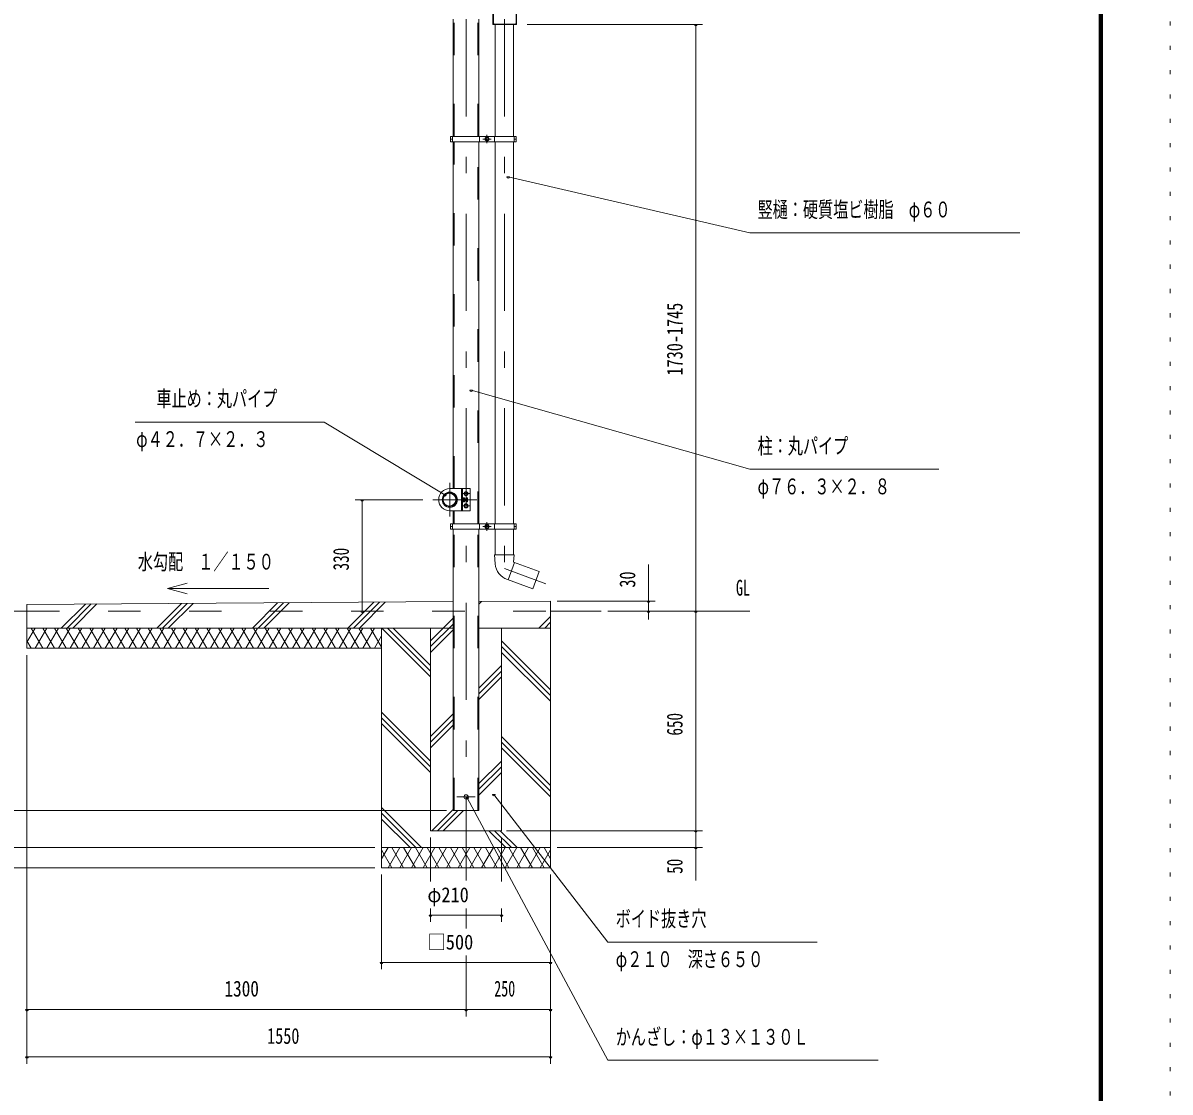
# Model space of a CAD drawing. Units: millimetres, scale not verified, with parts at other scales. Extents: x -23246 to 23254, y -10500 to 10500.
# Drawn here: x 14762 to 23254, y -2465 to 5449 of the extents above; entities that cross this region are included whole.
import ezdxf
from ezdxf.enums import TextEntityAlignment as Align

# ---------------------------------------------------------------- set-up
doc = ezdxf.new("R2010")
doc.units = ezdxf.units.MM
doc.header["$LTSCALE"] = 60
for name, pattern in [('USER2', [10, 4, -6]), ('USER3', [24, 12, -5, 2, -5]), ('USER4', [3, 0.5, -2.5])]:
    doc.linetypes.add(name, pattern=pattern)
for name, color, linetype, lineweight in [('0-6_2-03BODL', 7, 'Continuous', 18), ('0-7_2-13HIDDEN', 3, 'USER2', 18), ('0-8_2-23CENTER', 3, 'USER3', 18), ('0-9_2-43THIN', 4, 'Continuous', 18), ('0-A_2-53DIM', 3, 'Continuous', 18), ('0-B_2-63HATCH', 2, 'Continuous', 18), ('0-C_F-F4PAPAER', 5, 'Continuous', 18), ('0-D_F-E_J_ADD', 5, 'USER4', 18)]:
    doc.layers.add(name, color=color, linetype=linetype, lineweight=lineweight)
doc.styles.add('ＭＳ ゴシック', font='')
doc.styles.get('ＭＳ ゴシック').set_extended_font_data('MS Gothic')

msp = doc.modelspace()

# ---------------------------------------------------------------- linework, layer by layer
at = {"layer": '0-6_2-03BODL'}
for p, q in [((17946.96, 5477.35), (17946.96, 4609.93)), ((18137.71, 4609.93), (18137.71, 5477.35)), ((18257.1, 4609.93), (18257.1, 5437.25)), ((18394.6, 5437.25), (18394.6, 4609.93)), ((17927.71, 4589.93), (17942.96, 4589.93)), ((17942.96, 4609.93), (17942.96, 4569.93)), ((18141.71, 4569.93), (18141.71, 4609.93)), ((18253.1, 4569.93), (18253.1, 4609.93)), ((18398.6, 4609.93), (18398.6, 4569.93)), ((18398.6, 4589.93), (18413.85, 4589.93)), ((17946.96, 4569.93), (17946.96, 2002.43)), ((18137.71, 1741.42), (18137.71, 4569.93)), ((18257.1, 1741.42), (18257.1, 4569.93)), ((18394.6, 4569.93), (18394.6, 1741.42)), ((18017.34, 1837.43), (18017.34, 2002.43)), ((17975.34, 1927.43), (17978.09, 1927.43)), ((17978.09, 1912.43), (17975.34, 1912.43)), ((18017.34, 1934.37), (18028.57, 1934.37)), ((18028.57, 1927.15), (18017.34, 1927.15)), ((18017.34, 1912.71), (18028.57, 1912.71)), ((18042.33, 1927.43), (18029.83, 1927.43)), ((18029.83, 1912.43), (18042.33, 1912.43)), ((18051.07, 1927.15), (18042.33, 1927.15)), ((18042.33, 1912.71), (18051.07, 1912.71)), ((17946.96, 1837.43), (17946.96, 1741.42)), ((17942.96, 1721.42), (17927.71, 1721.42)), ((17942.96, 1741.42), (17942.96, 1701.42)), ((17946.96, 1701.42), (17946.96, -380.07)), ((18141.71, 1701.42), (18141.71, 1741.42)), ((18253.1, 1701.42), (18253.1, 1741.42)), ((18257.1, 1512.77), (18257.1, 1701.42)), ((18394.6, 1701.42), (18394.6, 1512.77)), ((18398.6, 1741.42), (18398.6, 1701.42)), ((18413.85, 1721.42), (18398.6, 1721.42)), ((18402.1, 1455.04), (18355.07, 1325.83)), ((18348.16, 1328.35), (18537.6, 1259.4)), ((17946.96, 1165.28), (14792.33, 1144.93)), ((14792.33, 1094.93), (14417.33, 1094.93)), ((18667.33, 1094.93), (19042.33, 1094.93)), ((17946.96, 969.93), (14792.33, 969.93)), ((17779.83, -530.07), (17779.83, 969.93)), ((18137.71, 969.93), (18667.33, 969.93)), ((17417.33, -655.07), (18667.33, -655.07))]:
    msp.add_line(p, q, dxfattribs=at)
for points in [[(18244.83, 5549.75), (18241.83, 5549.75), (18241.83, 5437.25), (18416.83, 5437.25), (18416.83, 5549.75), (18413.83, 5549.75), (18413.83, 5445.25), (18408.83, 5440.25), (18249.83, 5440.25), (18244.83, 5445.25)], [(17927.71, 4569.93), (17927.71, 4609.93), (18413.85, 4609.93), (18413.85, 4569.93)], [(18184.91, 4582.71), (18197.41, 4575.49), (18209.9, 4582.71), (18209.9, 4597.15), (18197.41, 4604.36), (18184.91, 4597.15)], [(18029.83, 1972.15), (18029.83, 1957.71), (18042.34, 1950.5), (18054.83, 1957.71), (18054.83, 1972.15), (18042.33, 1979.36)], [(17975.34, 1912.43), (17975.34, 1927.43), (17972.84, 1924.93), (17972.84, 1914.93)], [(18029.83, 1882.15), (18029.83, 1867.71), (18042.34, 1860.5), (18054.83, 1867.71), (18054.83, 1882.15), (18042.33, 1889.36)], [(18052.33, 1907.68), (18051.07, 1905.5), (18042.33, 1905.5), (18042.33, 1934.37), (18051.07, 1934.37), (18052.33, 1932.18)], [(18413.85, 1701.42), (17927.71, 1701.42), (17927.71, 1741.42), (18413.85, 1741.42)], [(18209.9, 1728.64), (18209.9, 1714.21), (18197.41, 1706.99), (18184.91, 1714.21), (18184.91, 1728.64), (18197.41, 1735.86)]]:
    msp.add_lwpolyline(points, close=True, dxfattribs=at)
for points in [[(17922.34, 2002.43), (18072.33, 2002.43), (18072.33, 1837.43), (17922.34, 1837.43)], [(18028.57, 1934.37), (18029.83, 1932.18), (18029.83, 1907.68), (18028.57, 1905.5), (18017.34, 1905.5)], [(17946.96, -380.07), (18137.71, -380.07), (18137.71, 1701.42)], [(18537.6, 1259.4), (18584.62, 1388.61), (18394.6, 1457.77), (18399.6, 1512.77), (18252.1, 1512.77), (18258.26, 1445.1)], [(14792.33, 1144.93), (14792.33, 819.93), (17417.33, 819.93)], [(17417.33, 969.93), (17417.33, -805.07), (18667.33, -805.07), (18667.33, 1169.93), (18137.71, 1166.51)], [(18304.83, 969.93), (18304.83, -530.07), (17779.83, -530.07)]]:
    msp.add_lwpolyline(points, dxfattribs=at)
for centre, radius in [((18197.41, 4589.93), 15.62), ((18197.41, 4589.93), 12.25), ((17919.46, 1919.93), 53.38), ((17922.34, 1919.93), 56.25), ((17919.46, 1919.93), 47.62), ((18042.33, 1964.93), 15.62), ((18042.33, 1964.93), 12.25), ((18042.33, 1874.93), 15.62), ((18042.33, 1874.93), 12.25), ((18197.41, 1721.42), 15.62), ((18197.41, 1721.42), 12.25), ((18042.33, -280.07), 16.25)]:
    msp.add_circle(centre, radius, dxfattribs=at)
for centre, radius, start, end in [((17922.34, 1919.93), 82.5, 90, 270), ((18024.04, 1930.76), 5.79, 321.46857, 360), ((18008.56, 1919.93), 21.27, 340.17088, 19.83133), ((18024.04, 1909.1), 5.79, 0, 38.54623), ((18046.54, 1930.76), 5.79, 321.45377, 0), ((18031.06, 1919.93), 21.27, 340.16867, 19.82912), ((18046.54, 1909.1), 5.79, 0, 38.53143), ((18395.19, 1457.55), 137.5, 185.19513, 249.99989)]:
    msp.add_arc(centre, radius, start, end, dxfattribs=at)
at = {"layer": '0-7_2-13HIDDEN'}
for p, q in [((17953.96, 4609.93), (17953.96, 5477.35)), ((18130.71, 4609.93), (18130.71, 5477.35)), ((17953.96, 2002.43), (17953.96, 4569.93)), ((18130.71, 1741.42), (18130.71, 4569.93)), ((18009.33, 2002.43), (18009.33, 1837.43)), ((17953.96, 1741.42), (17953.96, 1837.43)), ((17953.96, -380.07), (17953.96, 1701.42)), ((18130.71, -380.07), (18130.71, 1701.42)), ((14792.33, 1094.93), (18667.33, 1094.93))]:
    msp.add_line(p, q, dxfattribs=at)
at = {"layer": '0-8_2-23CENTER'}
for p, q in [((18042.33, 5477.35), (18042.33, -899.96)), ((18166.16, 4589.93), (18228.66, 4589.93)), ((18197.41, 4621.18), (18197.41, 4558.68)), ((17922.34, 1794.93), (17922.34, 2044.93)), ((18073.59, 1964.93), (18011.08, 1964.93)), ((18122.34, 1919.93), (17797.34, 1919.93)), ((18011.08, 1874.93), (18075.22, 1874.93)), ((18228.66, 1721.42), (18166.16, 1721.42)), ((18197.41, 1690.18), (18197.41, 1752.67)), ((18110.34, -280.07), (17974.33, -280.07))]:
    msp.add_line(p, q, dxfattribs=at)
msp.add_lwpolyline([(18325.85, 5477.35), (18325.85, 1409.63), (18632.71, 1297.94)], dxfattribs=at)
at = {"layer": '0-9_2-43THIN'}
for p, q in [((17973.34, 1925.43), (17978.32, 1925.43)), ((17978.32, 1914.43), (17973.34, 1914.43)), ((18042.33, 1925.43), (18029.83, 1925.43)), ((18029.83, 1914.43), (18042.33, 1914.43))]:
    msp.add_line(p, q, dxfattribs=at)
at = {"layer": '0-A_2-53DIM'}
for p, q in [((19792.33, 5437.25), (18494.82, 5437.25)), ((19752.33, 5437.25), (19732.33, 5437.25)), ((19742.33, -900.07), (19742.33, 5437.25)), ((18363.94, 4310.98), (18343.94, 4310.98)), ((18091.02, 2730.46), (18071.02, 2730.46)), ((20142.33, 2144.93), (18081.02, 2730.46)), ((21542.34, 2144.93), (20142.33, 2144.93)), ((17895.42, 1956.41), (17875.42, 1956.41)), ((17722.33, 1919.93), (17222.34, 1919.93)), ((17282.33, 1919.93), (17262.33, 1919.93)), ((17272.33, 1919.93), (17272.33, 1094.93)), ((19392.33, 1032.16), (19392.33, 1439.93)), ((15977.99, 1301.46), (15833.1, 1262.63)), ((18717.33, 1169.93), (19442.33, 1169.93)), ((19402.33, 1169.93), (19382.33, 1169.93)), ((17282.33, 1094.93), (17262.33, 1094.93)), ((19092.33, 1094.93), (20142.33, 1094.93)), ((19402.33, 1094.93), (19382.33, 1094.93)), ((19752.33, 1094.93), (19732.33, 1094.93)), ((14792.33, 769.93), (14792.33, -2255.07)), ((18059.88, -287.37), (18039.88, -287.37)), ((19092.34, -2230.07), (18049.88, -287.37)), ((18257.99, -261.65), (18237.99, -261.65)), ((17896.96, -380.07), (13317.33, -380.07)), ((17779.83, -907.39), (17779.83, -580.07)), ((18304.83, -580.07), (18304.83, -907.39)), ((19792.33, -530.07), (18342.34, -530.07)), ((19752.33, -530.07), (19732.33, -530.07)), ((12967.33, -655.07), (17367.33, -655.07)), ((18717.34, -655.07), (19792.33, -655.07)), ((19752.33, -655.07), (19732.33, -655.07)), ((12967.33, -805.07), (17367.33, -805.07)), ((17417.33, -855.07), (17417.33, -1555.07)), ((18667.33, -2255.07), (18667.33, -855.07)), ((17789.83, -1155.07), (17769.83, -1155.07)), ((17779.83, -1105.07), (17779.83, -1205.07)), ((18304.83, -1155.07), (17779.83, -1155.07)), ((18042.33, -1105.07), (18042.33, -1255.36)), ((18314.83, -1155.07), (18294.83, -1155.07)), ((18304.83, -1105.07), (18304.83, -1205.07)), ((17427.33, -1505.07), (17407.33, -1505.07)), ((17417.33, -1505.07), (18667.33, -1505.07)), ((18042.33, -1455.07), (18042.33, -1905.07)), ((18677.33, -1505.07), (18657.33, -1505.07)), ((14802.33, -1855.07), (14782.33, -1855.07)), ((18667.33, -1855.07), (14792.33, -1855.07)), ((18052.33, -1855.07), (18032.33, -1855.07)), ((18677.33, -1855.07), (18657.33, -1855.07)), ((14802.33, -2205.07), (14782.33, -2205.07)), ((14792.33, -2205.07), (18667.33, -2205.07)), ((18677.33, -2205.07), (18657.33, -2205.07)), ((21092.34, -2230.07), (19092.34, -2230.07))]:
    msp.add_line(p, q, dxfattribs=at)
for points in [[(18353.94, 4310.98), (20142.33, 3894.93), (22142.34, 3894.93)], [(17885.42, 1956.41), (16992.33, 2494.93), (15592.33, 2494.93)], [(16583.1, 1262.63), (15833.1, 1262.63), (15977.99, 1223.81)], [(18247.99, -261.65), (19092.34, -1355.07), (20642.34, -1355.07)]]:
    msp.add_lwpolyline(points, dxfattribs=at)
for centre in [(19742.33, 5437.25), (18353.94, 4310.98), (18081.02, 2730.46), (17885.42, 1956.41), (17272.33, 1919.93), (19392.33, 1169.93), (17272.33, 1094.93), (19392.33, 1094.93), (19742.33, 1094.93), (18049.88, -287.37), (18247.99, -261.65), (19742.33, -530.07), (19742.33, -655.07), (17779.83, -1155.07), (18304.83, -1155.07), (17417.33, -1505.07), (18667.33, -1505.07), (14792.33, -1855.07), (18042.33, -1855.07), (18667.33, -1855.07), (14792.33, -2205.07), (18667.33, -2205.07)]:
    msp.add_arc(centre, 10, 180, 0, dxfattribs=at)
at = {"layer": '0-B_2-63HATCH'}
for p, q in [((15046.48, 969.93), (15224.27, 1147.72)), ((15266.97, 1147.99), (15088.91, 969.93)), ((15131.33, 969.93), (15309.67, 1148.27)), ((15753.59, 969.93), (15935.97, 1152.31)), ((15796.01, 969.93), (15978.67, 1152.59)), ((16021.37, 1152.86), (15838.44, 969.93)), ((16460.69, 969.93), (16647.66, 1156.9)), ((16690.37, 1157.18), (16503.12, 969.93)), ((16545.55, 969.93), (16733.07, 1157.45)), ((17167.8, 969.93), (17359.36, 1161.49)), ((17402.07, 1161.77), (17210.23, 969.93)), ((17252.65, 969.93), (17444.77, 1162.04)), ((18137.71, 1147.88), (18156.46, 1166.63)), ((17779.83, 874.86), (17946.96, 1041.98)), ((18582.01, 969.93), (18667.33, 1055.25)), ((14792.33, 865.76), (14852.47, 969.93)), ((14823.6, 969.93), (14910.21, 819.93)), ((14939.07, 969.93), (14852.47, 819.93)), ((14910.21, 969.93), (14996.81, 819.93)), ((14939.07, 819.93), (15025.68, 969.93)), ((15083.41, 819.93), (14996.81, 969.93)), ((15025.68, 819.93), (15112.28, 969.93)), ((15083.41, 969.93), (15170.02, 819.93)), ((15198.88, 969.93), (15112.28, 819.93)), ((15256.62, 819.93), (15170.02, 969.93)), ((15198.88, 819.93), (15285.49, 969.93)), ((15256.62, 969.93), (15343.22, 819.93)), ((15372.09, 969.93), (15285.49, 819.93)), ((15429.82, 819.93), (15343.22, 969.93)), ((15372.09, 819.93), (15458.69, 969.93)), ((15429.82, 969.93), (15516.42, 819.93)), ((15545.29, 969.93), (15458.69, 819.93)), ((15603.03, 819.93), (15516.43, 969.93)), ((15545.29, 819.93), (15631.89, 969.93)), ((15603.03, 969.93), (15689.63, 819.93)), ((15718.5, 969.93), (15631.9, 819.93)), ((15776.23, 819.93), (15689.63, 969.93)), ((15718.5, 819.93), (15805.1, 969.93)), ((15862.84, 819.93), (15776.23, 969.93)), ((15891.7, 969.93), (15805.1, 819.93)), ((15862.84, 969.93), (15949.44, 819.93)), ((15978.31, 969.93), (15891.7, 819.93)), ((16036.04, 819.93), (15949.44, 969.93)), ((15978.31, 819.93), (16064.91, 969.93)), ((16036.04, 969.93), (16122.64, 819.93)), ((16151.51, 969.93), (16064.91, 819.93)), ((16209.24, 819.93), (16122.64, 969.93)), ((16151.51, 819.93), (16238.11, 969.93)), ((16209.25, 969.93), (16295.85, 819.93)), ((16324.72, 969.93), (16238.11, 819.93)), ((16382.45, 819.93), (16295.85, 969.93)), ((16324.72, 819.93), (16411.32, 969.93)), ((16382.45, 969.93), (16469.05, 819.93)), ((16497.92, 969.93), (16411.32, 819.93)), ((16555.66, 819.93), (16469.05, 969.93)), ((16497.92, 819.93), (16584.52, 969.93)), ((16555.66, 969.93), (16642.26, 819.93)), ((16671.13, 969.93), (16584.52, 819.93)), ((16728.86, 819.93), (16642.26, 969.93)), ((16671.13, 819.93), (16757.73, 969.93)), ((16728.86, 969.93), (16815.46, 819.93)), ((16844.33, 969.93), (16757.73, 819.93)), ((16902.07, 819.93), (16815.46, 969.93)), ((16844.33, 819.93), (16930.93, 969.93)), ((16902.07, 969.93), (16988.67, 819.93)), ((17017.54, 969.93), (16930.93, 819.93)), ((17075.27, 819.93), (16988.67, 969.93)), ((17017.54, 819.93), (17104.14, 969.93)), ((17075.27, 969.93), (17161.87, 819.93)), ((17190.74, 969.93), (17104.14, 819.93)), ((17161.87, 969.93), (17248.48, 819.93)), ((17190.74, 819.93), (17277.34, 969.93)), ((17335.08, 819.93), (17248.48, 969.93)), ((17277.34, 819.93), (17363.95, 969.93)), ((17335.08, 969.93), (17417.33, 827.47)), ((17417.8, 969.93), (17779.83, 607.9)), ((17779.83, 650.32), (17460.23, 969.93)), ((17502.65, 969.93), (17779.83, 692.75)), ((17946.96, 999.55), (17779.83, 832.43)), ((17779.83, 790), (17946.96, 957.13)), ((18667.33, 1012.82), (18624.44, 969.93)), ((18666.87, 969.93), (18667.33, 970.39)), ((14823.6, 819.93), (14792.33, 874.1)), ((17363.95, 819.93), (17417.33, 912.4)), ((18304.83, 874.86), (18667.33, 512.36)), ((18667.33, 469.93), (18304.83, 832.43)), ((18304.83, 790), (18667.33, 427.5)), ((18304.83, 692.75), (18137.71, 525.62)), ((18137.71, 483.2), (18304.83, 650.32)), ((18304.83, 607.9), (18137.71, 440.77)), ((17779.83, -14.36), (17417.33, 348.14)), ((17417.33, 305.72), (17779.83, -56.78)), ((17779.83, -99.21), (17417.33, 263.29)), ((17946.96, 334.87), (17779.83, 167.75)), ((17779.83, 125.32), (17946.96, 292.45)), ((17946.96, 250.02), (17779.83, 82.9)), ((18304.83, 167.75), (18667.33, -194.75)), ((18667.33, -237.17), (18304.83, 125.32)), ((18304.83, 82.9), (18667.33, -279.6)), ((18137.71, -181.48), (18304.83, -14.36)), ((18304.83, -56.78), (18137.71, -223.91)), ((18137.71, -266.33), (18304.83, -99.21)), ((17417.33, -358.96), (17713.44, -655.07)), ((17417.33, -401.39), (17671.01, -655.07)), ((17789.12, -530.07), (17946.96, -372.23)), ((17981.55, -380.07), (17831.55, -530.07)), ((17873.97, -530.07), (18023.97, -380.07)), ((17628.58, -655.07), (17417.33, -443.82)), ((18335.69, -655.07), (18210.69, -530.07)), ((18253.12, -530.07), (18378.12, -655.07)), ((18420.54, -655.07), (18295.55, -530.07)), ((17417.33, -737.6), (17464.98, -655.07)), ((17493.85, -805.07), (17417.33, -672.54)), ((17551.59, -655.07), (17464.98, -805.07)), ((17493.85, -655.07), (17580.45, -805.07)), ((17551.59, -805.07), (17638.19, -655.07)), ((17667.05, -805.07), (17580.45, -655.07)), ((17724.79, -655.07), (17638.19, -805.07)), ((17667.05, -655.07), (17753.66, -805.07)), ((17724.79, -805.07), (17811.39, -655.07)), ((17840.26, -805.07), (17753.66, -655.07)), ((17898, -655.07), (17811.39, -805.07)), ((17840.26, -655.07), (17926.86, -805.07)), ((17898, -805.07), (17984.6, -655.07)), ((18013.47, -805.07), (17926.86, -655.07)), ((18071.2, -655.07), (17984.6, -805.07)), ((18013.47, -655.07), (18100.07, -805.07)), ((18071.2, -805.07), (18157.8, -655.07)), ((18186.67, -805.07), (18100.07, -655.07)), ((18244.41, -655.07), (18157.8, -805.07)), ((18186.67, -655.07), (18273.27, -805.07)), ((18244.41, -805.07), (18331.01, -655.07)), ((18273.27, -655.07), (18359.88, -805.07)), ((18331.01, -805.07), (18417.61, -655.07)), ((18359.88, -655.07), (18446.48, -805.07)), ((18417.61, -805.07), (18504.21, -655.07)), ((18533.08, -805.07), (18446.48, -655.07)), ((18590.82, -655.07), (18504.21, -805.07)), ((18533.08, -655.07), (18619.68, -805.07)), ((18590.82, -805.07), (18667.33, -672.54)), ((18667.33, -737.6), (18619.68, -655.07))]:
    msp.add_line(p, q, dxfattribs=at)
at = {"layer": '0-C_F-F4PAPAER'}
for points in [[(22753.74, -10000), (-5946.25, -10000), (-5946.25, 10100), (22753.74, 10100)], [(22751.24, -9997.5), (22751.24, 10097.5), (-5943.75, 10097.5), (-5943.75, -9997.5)], [(22748.74, -9995), (-5941.25, -9995), (-5941.25, 10095), (22748.74, 10095)], [(22746.24, -9992.5), (22746.24, 10092.5), (-5938.75, 10092.5), (-5938.75, -9992.5)], [(22743.74, -9990), (-5936.25, -9990), (-5936.25, 10090), (22743.74, 10090)], [(22741.24, -9987.5), (22741.24, 10087.5), (-5933.75, 10087.5), (-5933.75, -9987.5)], [(22738.74, -9985), (-5931.25, -9985), (-5931.25, 10085), (22738.74, 10085)], [(22736.25, -9982.5), (-5928.75, -9982.5), (-5928.75, 10082.5), (22736.25, 10082.5)], [(22733.74, -9980), (22733.74, 10080), (-5926.25, 10080), (-5926.25, -9980)], [(22731.24, -9977.5), (22731.24, 10077.5), (-5923.75, 10077.5), (-5923.75, -9977.5)], [(22728.74, -9975), (22728.74, 10075), (-5921.25, 10075), (-5921.25, -9975)]]:
    msp.add_lwpolyline(points, close=True, dxfattribs=at)
at = {"layer": '0-D_F-E_J_ADD'}
msp.add_lwpolyline([(23253.75, -10500), (-6446.25, -10500), (-6446.25, 10500), (23253.75, 10500)], close=True, dxfattribs=at)

# ---------------------------------------------------------------- texts
at = {"layer": '0-A_2-53DIM', "color": 7, "style": 'ＭＳ ゴシック'}
for s, height, width, p in [('竪樋：硬質塩ビ樹脂\u3000φ６０', 117.2, 0.7, (20200.34, 3974.7)), ('車止め：丸パイプ', 117.2, 0.7, (15750.33, 2574.7)), ('φ４２．７×２．３', 117.2, 0.7, (15600.33, 2274.7)), ('柱：丸パイプ', 117.2, 0.7, (20200.34, 2224.7)), ('φ７６．３×２．８', 117.2, 0.7, (20200.34, 1924.7)), ('水勾配\u3000１／１５０', 117.2, 0.7, (15612.64, 1367.4)), ('GL', 117.2, 0.65, (20040.33, 1174.7)), ('φ210', 110.7, 0.9, (17756.58, -1093.07)), ('ボイド抜き穴', 117.2, 0.7, (19150.34, -1275.3)), ('□500', 110.7, 0.9, (17756.58, -1443.07)), ('φ２１０\u3000深さ６５０', 117.2, 0.7, (19150.34, -1575.3)), ('1300', 117.2, 0.8, (16254.07, -1793.07)), ('250', 117.2, 0.65, (18250.9, -1793.07)), ('1550', 117.2, 0.75, (16569.82, -2143.07)), ('かんざし：φ１３×１３０Ｌ', 117.2, 0.7, (19150.34, -2150.3))]:
    msp.add_text(s, height=height, dxfattribs=dict(at, width=width)).set_placement(p, align=Align.BOTTOM_LEFT)
for s, width, p in [('1730-1745', 0.75, (19680.33, 2839.68)), ('330', 0.7, (17210.34, 1396.3)), ('30', 0.75, (19330.33, 1269.34)), ('650', 0.7, (19680.33, 173.9)), ('50', 0.7, (19680.33, -849.22))]:
    msp.add_text(s, height=117.2, rotation=90, dxfattribs=dict(at, width=width)).set_placement(p, align=Align.BOTTOM_LEFT)

doc.saveas('drawing.dxf')
